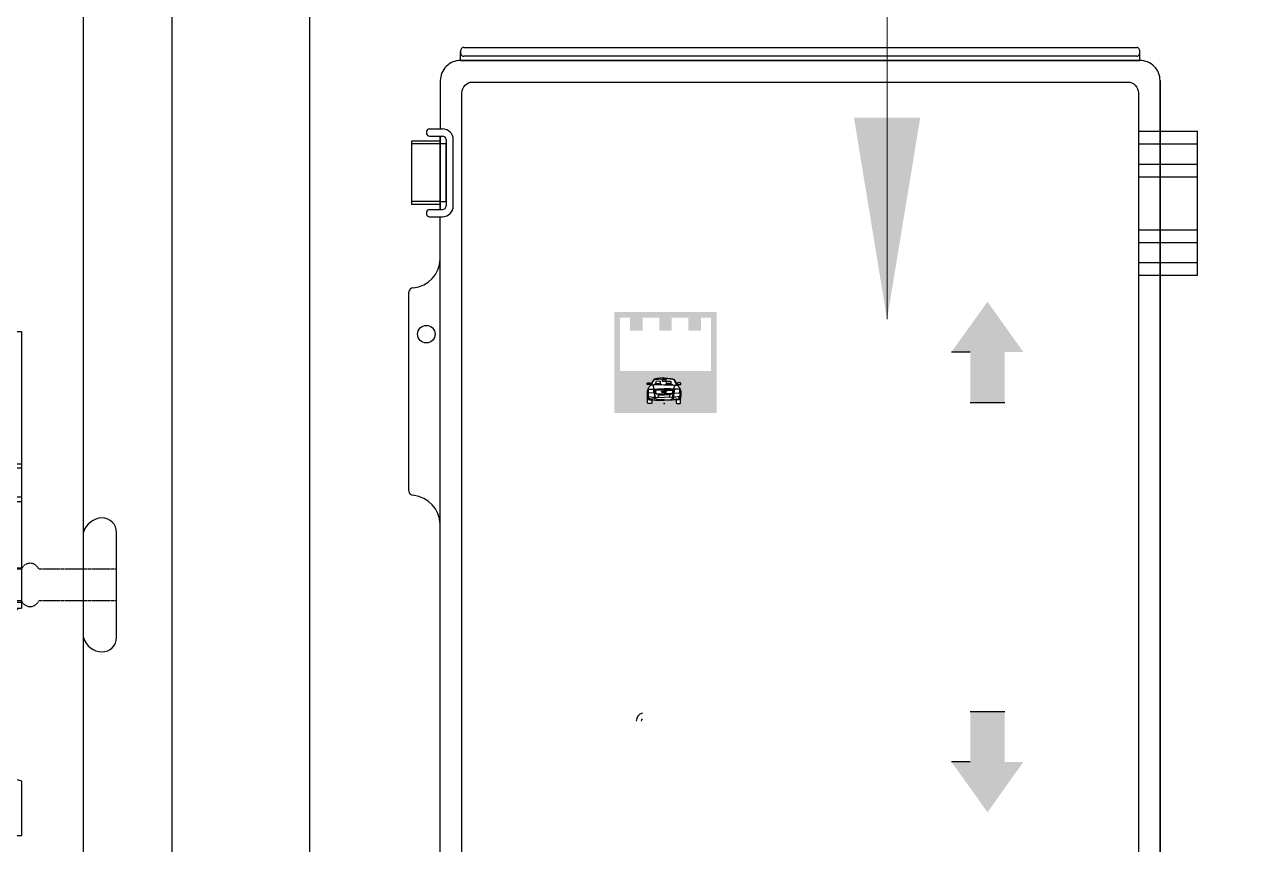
# Model space of a CAD drawing. Header units: millimetres. Extents: x 204328 to 274136, y -196910 to -178068.
# Drawn here: x 259761.4 to 260186.5, y -188129.7 to -187844.9 of the extents above; entities that cross this region are included whole.
import ezdxf

# ---------------------------------------------------------------- set-up
doc = ezdxf.new("R2010")
doc.units = ezdxf.units.MM
doc.linetypes.add('HIDDEN', pattern=[0.375, 0.25, -0.125])
for name, color, linetype in [('000_FREI-LASSEN', 7, 'Continuous'), ('001_HILFSLINIEN', 7, 'Continuous'), ('FIN', 8, 'Continuous'), ('OHD Frame', 2, 'Continuous')]:
    doc.layers.add(name, color=color, linetype=linetype)
doc.dimstyles.new('ISO-25', dxfattribs={"dimtxt": 2.5, "dimasz": 2.5, "dimexe": 1.25, "dimexo": 0.625, "dimtad": 1, "dimdsep": 46, "dimtxsty": 'Standard', "dimcen": 2.5, "dimadec": 0, "dimazin": 0, "dimtfac": 1, "dimtmove": 0, "dimatfit": 3, "dimfxl": 1, "dimarcsym": 0})

# ---------------------------------------------------------------- blocks, each defined once
blk = doc.blocks.new('사이드힌지 입면')
at = {"color": 8}
for p, q in [((0, 175), (70, 175)), ((0, 175), (0, 78.98)), ((70, 175), (70, 78.98)), ((0, 129), (18, 129)), ((18, 129), (18, 116)), ((18.75, 129), (51.25, 129)), ((18.75, 116), (18.75, 129)), ((51.25, 116), (51.25, 129)), ((52, 129), (70, 129)), ((52, 129), (52, 116)), ((0, 116), (18, 116)), ((18.75, 116), (51.25, 116)), ((52, 116), (70, 116)), ((91.5, 68.71), (91.5, 105.27)), ((103, 68.74), (103, 105.24)), ((0, 92.98), (70, 92.98)), ((28, 82.1), (28, 76.18)), ((34.14, 79.21), (28.91, 80.82)), ((30.13, 83.67), (30.83, 83.67)), ((30.53, 84.27), (30.64, 84.39)), ((30.85, 83.82), (30.53, 84.14)), ((30.53, 83.36), (30.85, 83.69)), ((30.85, 82.91), (30.53, 83.23)), ((30.53, 82.46), (30.85, 82.78)), ((30.85, 82), (30.53, 82.33)), ((30.53, 81.55), (30.85, 81.87)), ((30.85, 81.09), (30.53, 81.42)), ((30.66, 80.77), (30.85, 80.97)), ((35.86, 79.21), (41.09, 80.82)), ((39.12, 80.62), (39.47, 80.97)), ((39.47, 83.82), (39.15, 84.14)), ((39.15, 83.36), (39.47, 83.69)), ((39.47, 82.91), (39.15, 83.23)), ((39.15, 82.46), (39.47, 82.78)), ((39.47, 82), (39.15, 82.33)), ((39.15, 81.55), (39.47, 81.87)), ((39.47, 81.09), (39.15, 81.42)), ((39.45, 83.67), (39.87, 83.67)), ((42, 82.1), (42, 76.18)), ((0, 78.98), (28, 78.98)), ((5.65, 75.28), (1, 78.98)), ((7.03, 76.57), (4, 78.98)), ((35, 78.12), (35, 73.2)), ((42, 78.98), (70, 78.98)), ((62.97, 76.57), (66, 78.98)), ((64.35, 75.28), (69, 78.98)), ((15.25, 69.16), (15.25, 74.73)), ((15.5, 68.5), (15.5, 74.63)), ((20.5, 68.5), (20.5, 74.63)), ((20.75, 69.16), (20.75, 74.73)), ((26, 74.9), (26, 73.72)), ((28, 76.18), (35, 73.2)), ((35, 73.2), (42, 76.18)), ((44, 74.9), (44, 73.72)), ((49.25, 69.16), (49.25, 74.73)), ((49.5, 68.5), (49.5, 74.63)), ((54.5, 68.5), (54.5, 74.63)), ((54.75, 69.16), (54.75, 74.73)), ((3, 58.55), (3, 71.8)), ((7, 69.16), (15.25, 69.16)), ((20.75, 69.16), (25.55, 69.16)), ((21, 69.16), (25.55, 69.16)), ((26.26, 70.93), (25.55, 69.16)), ((28.12, 72.18), (29.26, 72.18)), ((29.72, 71.49), (28.34, 68.04)), ((30, 60.05), (30, 71.24)), ((30.25, 67.26), (30.25, 70.71)), ((30.25, 70.71), (39.75, 70.71)), ((39.75, 67.26), (39.75, 70.71)), ((40, 60.05), (40, 71.24)), ((40, 69.16), (49.25, 69.16)), ((54.75, 69.16), (63, 69.16)), ((67, 58.55), (67, 71.8)), ((6, 22), (6, 64.16)), ((8, 66.16), (15, 66.16)), ((15, 61.54), (15, 66.16)), ((15.25, 61.63), (15.25, 65.5)), ((15.75, 65), (20.25, 65)), ((16, 68), (20, 68)), ((20.75, 61.63), (20.75, 65.5)), ((21, 66.16), (25.55, 66.16)), ((21, 66.16), (25.55, 66.16)), ((21, 61.54), (21, 66.16)), ((21, 65.61), (21, 65.66)), ((30.25, 67.26), (39.75, 67.26)), ((40, 66.16), (49, 66.16)), ((49, 61.54), (49, 66.16)), ((49, 65.61), (49, 65.66)), ((49.25, 61.63), (49.25, 65.5)), ((54.25, 65), (49.75, 65)), ((54, 68), (50, 68)), ((54.75, 61.63), (54.75, 65.5)), ((55, 66.16), (62, 66.16)), ((55, 61.54), (55, 66.16)), ((64, 22), (64, 64.16)), ((30, 60.05), (40, 60.05)), ((3, 58.55), (6, 58.55)), ((6, 59.5), (64, 59.5)), ((64, 58.55), (67, 58.55)), ((6, 42.5), (64, 42.5)), ((7, 21), (0, 19)), ((0, 19), (0, 0)), ((7, 21), (63, 21)), ((63, 21), (70, 19)), ((70, 19), (70, 0)), ((0, 0), (70, 0))]:
    blk.add_line(p, q, dxfattribs=at)
at = {"color": 8, "linetype": 'HIDDEN'}
for p, q in [((70, 127.5), (0, 127.5)), ((70, 117.5), (0, 117.5)), ((70, 92.49), (-25, 92.49)), ((-25, 81.49), (-25, 92.49)), ((103, 92.49), (76, 92.49)), ((70, 81.49), (-25, 81.49)), ((0, 81), (70, 81)), ((103, 81.49), (76, 81.49))]:
    blk.add_line(p, q, dxfattribs=at)
at = {"color": 8}
for points in [[(15.25, 168.12), (18.5, 162.5), (15.25, 156.88), (8.75, 156.88), (5.5, 162.5), (8.75, 168.12)], [(61.25, 168.12), (64.5, 162.5), (61.25, 156.88), (54.75, 156.88), (51.5, 162.5), (54.75, 168.12)], [(16.25, 15.62), (19.5, 10), (16.25, 4.38), (9.75, 4.38), (6.5, 10), (9.75, 15.62)], [(60.25, 15.62), (63.5, 10), (60.25, 4.38), (53.75, 4.38), (50.5, 10), (53.75, 15.62)]]:
    blk.add_lwpolyline(points, close=True, dxfattribs=at)
for points in [[(3.65, 92.98), (5.75, 96.62), (12.25, 96.62), (14.35, 92.98)], [(55.65, 92.98), (57.75, 96.62), (64.25, 96.62), (66.35, 92.98)]]:
    blk.add_lwpolyline(points, dxfattribs=at)
at = {"color": 8, "linetype": 'HIDDEN'}
for points in [[(14.35, 92.98), (15.5, 91), (12.25, 85.38), (5.75, 85.38), (2.5, 91), (3.65, 92.98)], [(66.35, 92.98), (67.5, 91), (64.25, 85.38), (57.75, 85.38), (54.5, 91), (55.65, 92.98)]]:
    blk.add_lwpolyline(points, dxfattribs=at)
at = {"color": 8}
for centre, radius in [((12, 162.5), 3.53), ((58, 162.5), 3.53), ((12, 162.5), 2.7), ((58, 162.5), 2.7), ((13, 10), 3.53), ((57, 10), 3.53), ((13, 10), 2.7), ((57, 10), 2.7)]:
    blk.add_circle(centre, radius, dxfattribs=at)
for centre, radius, start, end in [((98.25, 103.18), 7.07, 92.0158, 162.759), ((98, 105.24), 5, 0, 90), ((9, 91), 3.53, 33.9806, 146.0194), ((9, 91), 2.7, 47.0512, 132.9488), ((61, 91), 3.53, 33.9806, 146.0194), ((61, 91), 2.7, 47.0512, 132.9488), ((28.81, 80.02), 0.811, 82.9492, 174.5861), ((30.59, 84.21), 0.0908, 135, 225), ((36.08, 105.66), 22.18, 255.4144, 258.0189), ((30.59, 83.3), 0.0908, 135, 225), ((36.08, 104.76), 22.18, 255.4144, 278.8608), ((30.59, 82.39), 0.0908, 135, 225), ((36.08, 103.85), 22.18, 255.4144, 278.8608), ((30.59, 81.48), 0.0908, 135, 225), ((36.08, 102.94), 22.18, 255.4144, 278.8608), ((30.79, 83.75), 0.0908, 315, 45), ((30.79, 82.84), 0.0908, 315, 45), ((30.79, 81.94), 0.0908, 315, 45), ((30.79, 81.03), 0.0908, 315, 45), ((36.08, 105.66), 22.18, 265.0057, 278.8608), ((39.21, 84.21), 0.0908, 171.3665, 225), ((39.21, 83.3), 0.0908, 135, 225), ((39.21, 82.39), 0.0908, 135, 225), ((39.21, 81.48), 0.0908, 135, 225), ((39.41, 83.75), 0.0908, 315, 45), ((39.41, 82.84), 0.0908, 315, 45), ((39.41, 81.94), 0.0908, 315, 45), ((39.41, 81.03), 0.0908, 315, 45), ((41.19, 80.02), 0.811, 5.4139, 97.0508), ((6.72, 76.18), 0.5, 282.1217, 51.4669), ((33.67, 77.96), 1.34, 7.0056, 69.4682), ((36.33, 77.96), 1.34, 110.5318, 172.9944), ((63.28, 76.18), 0.5, 128.5331, 257.8783), ((7.87, 70.84), 4.96, 102.1217, 168.8588), ((18, 72.17), 3.76, 42.9905, 137.0095), ((18, 72.17), 3.51, 44.5745, 135.4255), ((52, 72.17), 3.76, 42.9905, 137.0095), ((52, 72.17), 3.51, 44.5745, 135.4255), ((62.13, 70.84), 4.96, 11.1412, 77.8783), ((7, 65.16), 4, 90, 180), ((14.41, 68.46), 1.09, 2.0148, 39.6589), ((16, 68.5), 0.5, 180, 270), ((20, 68.5), 0.5, 270, 0), ((21.59, 68.46), 1.09, 140.3411, 177.9852), ((25.55, 69.16), 3, 270, 338.125), ((28.12, 70.18), 2, 90, 158.125), ((29.26, 71.68), 0.5, 338.125, 90), ((48.41, 68.46), 1.09, 2.0148, 39.6589), ((50, 68.5), 0.5, 180, 270), ((54, 68.5), 0.5, 270, 360), ((55.59, 68.46), 1.09, 140.3411, 177.9852), ((63, 65.16), 4, 0, 90), ((98.25, 70.8), 7.07, 197.241, 267.9842), ((98, 68.74), 5, 270, 0), ((8, 64.16), 2, 90, 180), ((14.16, 65.46), 1.09, 2.0148, 39.6589), ((15.75, 65.5), 0.5, 180, 270), ((20.25, 65.5), 0.5, 270, 0), ((21.84, 65.46), 1.09, 140.3411, 177.9852), ((35, 80.29), 14.09, 249.2199, 290.7801), ((35, 78.01), 14.09, 249.2199, 290.7801), ((48.16, 65.46), 1.09, 2.0148, 39.6589), ((49.75, 65.5), 0.5, 180, 270), ((54.25, 65.5), 0.5, 270, 0), ((55.84, 65.46), 1.09, 140.3411, 177.9852), ((62, 64.16), 2, 0, 90), ((18, 63.81), 3.76, 217.0639, 322.9361), ((18, 63.81), 3.51, 218.4112, 321.5888), ((52, 63.81), 3.76, 217.0639, 322.9361), ((52, 63.81), 3.51, 218.4112, 321.5888), ((7, 22), 1, 180, 270), ((63, 22), 1, 270, 0)]:
    blk.add_arc(centre, radius, start, end, dxfattribs=at)
at = {"color": 8, "linetype": 'HIDDEN'}
for centre, radius, start, end in [((73, 91.25), 3.25, 22.4962, 157.5038), ((9, 91), 3.53, 146.0194, 33.9806), ((9, 91), 2.7, 132.9488, 47.0512), ((61, 91), 3.53, 146.0194, 33.9806), ((61, 91), 2.7, 132.9488, 47.0512), ((73, 82.73), 3.25, 202.4962, 337.5038)]:
    blk.add_arc(centre, radius, start, end, dxfattribs=at)
at = {"color": 8}
blk.add_ellipse((35, 84.67), major_axis=(-4.5, 0), ratio=0.246975, dxfattribs=at)
for centre, major_axis, ratio, start_param, end_param in [((35, 82.1), (-7, 0), 0.311178, 5.481577, 10.226387), ((35, 81.06), (-4.5, 0), 0.246975, 0.264484, 3.078253), ((35, 74.9), (-9, 0), 0.331338, 5.603511, 10.104452), ((35, 73.72), (-9, 0), 0.331338, 0, 0.583751), ((35, 73.72), (-9, 0), 0.331338, 0.935022, 3.141593)]:
    blk.add_ellipse(centre, major_axis=major_axis, ratio=ratio, start_param=start_param, end_param=end_param, dxfattribs=at)
at = {"color": 8, "extrusion": (0, 0, -1)}
blk.add_ellipse((35, 76.18), major_axis=(7, 0), ratio=0.426006, start_param=6.283185, end_param=9.424778, dxfattribs=at)
blk = doc.blocks.new('더블힌지입면')
at = {"color": 8}
for p, q in [((0, 175), (-70, 175)), ((-70, 175), (-70, 78.98)), ((0, 175), (0, 78.98)), ((-52, 129), (-70, 129)), ((-52, 129), (-52, 116)), ((-18.75, 129), (-51.25, 129)), ((-51.25, 116), (-51.25, 129)), ((-18.75, 116), (-18.75, 129)), ((0, 129), (-18, 129)), ((-18, 129), (-18, 116)), ((-52, 116), (-70, 116)), ((-18.75, 116), (-51.25, 116)), ((0, 116), (-18, 116)), ((0, 92.98), (-70, 92.98)), ((-42, 82.1), (-42, 76.18)), ((-35.86, 79.21), (-41.09, 80.82)), ((-39.45, 83.67), (-39.87, 83.67)), ((-39.47, 83.82), (-39.15, 84.14)), ((-39.15, 83.36), (-39.47, 83.69)), ((-39.47, 82.91), (-39.15, 83.23)), ((-39.15, 82.46), (-39.47, 82.78)), ((-39.47, 82), (-39.15, 82.33)), ((-39.15, 81.55), (-39.47, 81.87)), ((-39.47, 81.09), (-39.15, 81.42)), ((-39.12, 80.62), (-39.47, 80.97)), ((-34.14, 79.21), (-28.91, 80.82)), ((-30.85, 83.82), (-30.53, 84.14)), ((-30.53, 83.36), (-30.85, 83.69)), ((-30.85, 82.91), (-30.53, 83.23)), ((-30.53, 82.46), (-30.85, 82.78)), ((-30.85, 82), (-30.53, 82.33)), ((-30.53, 81.55), (-30.85, 81.87)), ((-30.85, 81.09), (-30.53, 81.42)), ((-30.66, 80.77), (-30.85, 80.97)), ((-30.13, 83.67), (-30.83, 83.67)), ((-30.53, 84.27), (-30.64, 84.39)), ((-28, 82.1), (-28, 76.18)), ((-42, 78.98), (-70, 78.98)), ((-64.35, 75.28), (-69, 78.98)), ((-62.97, 76.57), (-66, 78.98)), ((-35, 78.12), (-35, 73.2)), ((0, 78.98), (-28, 78.98)), ((-7.03, 76.57), (-4, 78.98)), ((-5.65, 75.28), (-1, 78.98)), ((-54.75, 69.16), (-54.75, 74.73)), ((-54.5, 68.5), (-54.5, 74.63)), ((-49.5, 68.5), (-49.5, 74.63)), ((-49.25, 69.16), (-49.25, 74.73)), ((-44, 74.9), (-44, 73.72)), ((-35, 73.2), (-42, 76.18)), ((-28, 76.18), (-35, 73.2)), ((-26, 74.9), (-26, 73.72)), ((-20.75, 69.16), (-20.75, 74.73)), ((-20.5, 68.5), (-20.5, 74.63)), ((-15.5, 68.5), (-15.5, 74.63)), ((-15.25, 69.16), (-15.25, 74.73)), ((-67, 58.55), (-67, 71.8)), ((-54.75, 69.16), (-63, 69.16)), ((-40, 69.16), (-49.25, 69.16)), ((-40, 60.05), (-40, 71.24)), ((-39.75, 67.26), (-39.75, 70.71)), ((-30.25, 70.71), (-39.75, 70.71)), ((-30.25, 67.26), (-30.25, 70.71)), ((-30, 60.05), (-30, 71.24)), ((-29.72, 71.49), (-28.34, 68.04)), ((-28.12, 72.18), (-29.26, 72.18)), ((-26.26, 70.93), (-25.55, 69.16)), ((-21, 69.16), (-25.55, 69.16)), ((-20.75, 69.16), (-25.55, 69.16)), ((-7, 69.16), (-15.25, 69.16)), ((-3, 58.55), (-3, 71.8)), ((-64, 22), (-64, 64.16)), ((-55, 66.16), (-62, 66.16)), ((-55, 61.54), (-55, 66.16)), ((-54.75, 61.63), (-54.75, 65.5)), ((-54.25, 65), (-49.75, 65)), ((-54, 68), (-50, 68)), ((-49.25, 61.63), (-49.25, 65.5)), ((-40, 66.16), (-49, 66.16)), ((-49, 61.54), (-49, 66.16)), ((-49, 65.61), (-49, 65.66)), ((-30.25, 67.26), (-39.75, 67.26)), ((-21, 66.16), (-25.55, 66.16)), ((-21, 66.16), (-25.55, 66.16)), ((-21, 61.54), (-21, 66.16)), ((-21, 65.61), (-21, 65.66)), ((-20.75, 61.63), (-20.75, 65.5)), ((-15.75, 65), (-20.25, 65)), ((-16, 68), (-20, 68)), ((-15.25, 61.63), (-15.25, 65.5)), ((-8, 66.16), (-15, 66.16)), ((-15, 61.54), (-15, 66.16)), ((-6, 22), (-6, 64.16)), ((-30, 60.05), (-40, 60.05)), ((-64, 58.55), (-67, 58.55)), ((-6, 59.5), (-64, 59.5)), ((-3, 58.55), (-6, 58.55)), ((-6, 42.5), (-64, 42.5)), ((-63, 21), (-70, 19)), ((-70, 19), (-70, 0)), ((-7, 21), (-63, 21)), ((-7, 21), (0, 19)), ((0, 19), (0, 0)), ((0, 0), (-70, 0))]:
    blk.add_line(p, q, dxfattribs=at)
at = {"color": 8, "linetype": 'HIDDEN'}
for p, q in [((-70, 127.5), (0, 127.5)), ((-70, 117.5), (0, 117.5)), ((-70, 92.49), (25, 92.49)), ((25, 81.49), (25, 92.49)), ((-70, 81.49), (25, 81.49)), ((0, 81), (-70, 81))]:
    blk.add_line(p, q, dxfattribs=at)
at = {"color": 8}
for points in [[(-61.25, 168.12), (-64.5, 162.5), (-61.25, 156.88), (-54.75, 156.88), (-51.5, 162.5), (-54.75, 168.12)], [(-15.25, 168.12), (-18.5, 162.5), (-15.25, 156.88), (-8.75, 156.88), (-5.5, 162.5), (-8.75, 168.12)], [(-60.25, 15.62), (-63.5, 10), (-60.25, 4.38), (-53.75, 4.38), (-50.5, 10), (-53.75, 15.62)], [(-16.25, 15.62), (-19.5, 10), (-16.25, 4.38), (-9.75, 4.38), (-6.5, 10), (-9.75, 15.62)]]:
    blk.add_lwpolyline(points, close=True, dxfattribs=at)
for points in [[(-55.65, 92.98), (-57.75, 96.62), (-64.25, 96.62), (-66.35, 92.98)], [(-3.65, 92.98), (-5.75, 96.62), (-12.25, 96.62), (-14.35, 92.98)]]:
    blk.add_lwpolyline(points, dxfattribs=at)
at = {"color": 8, "linetype": 'HIDDEN'}
for points in [[(-66.35, 92.98), (-67.5, 91), (-64.25, 85.38), (-57.75, 85.38), (-54.5, 91), (-55.65, 92.98)], [(-14.35, 92.98), (-15.5, 91), (-12.25, 85.38), (-5.75, 85.38), (-2.5, 91), (-3.65, 92.98)]]:
    blk.add_lwpolyline(points, dxfattribs=at)
at = {"color": 8}
for centre, radius in [((-58, 162.5), 3.53), ((-12, 162.5), 3.53), ((-58, 162.5), 2.7), ((-12, 162.5), 2.7), ((-57, 10), 3.53), ((-13, 10), 3.53), ((-57, 10), 2.7), ((-13, 10), 2.7)]:
    blk.add_circle(centre, radius, dxfattribs=at)
for centre, radius, start, end in [((-61, 91), 3.53, 33.9806, 146.0194), ((-61, 91), 2.7, 47.0512, 132.9488), ((-9, 91), 3.53, 33.9806, 146.0194), ((-9, 91), 2.7, 47.0512, 132.9488), ((-41.19, 80.02), 0.811, 82.9492, 174.5861), ((-39.41, 83.75), 0.0908, 135, 225), ((-36.08, 105.66), 22.18, 261.1392, 274.9943), ((-36.08, 104.76), 22.18, 261.1392, 284.5856), ((-39.41, 82.84), 0.0908, 135, 225), ((-36.08, 103.85), 22.18, 261.1392, 284.5856), ((-39.41, 81.94), 0.0908, 135, 225), ((-36.08, 102.94), 22.18, 261.1392, 284.5856), ((-39.41, 81.03), 0.0908, 135, 225), ((-39.21, 84.21), 0.0908, 315, 8.6335), ((-39.21, 83.3), 0.0908, 315, 45), ((-39.21, 82.39), 0.0908, 315, 45), ((-39.21, 81.48), 0.0908, 315, 45), ((-36.08, 105.66), 22.18, 281.9811, 284.5856), ((-30.79, 83.75), 0.0908, 135, 225), ((-30.79, 82.84), 0.0908, 135, 225), ((-30.79, 81.94), 0.0908, 135, 225), ((-30.79, 81.03), 0.0908, 135, 225), ((-30.59, 84.21), 0.0908, 315, 45), ((-30.59, 83.3), 0.0908, 315, 45), ((-30.59, 82.39), 0.0908, 315, 45), ((-30.59, 81.48), 0.0908, 315, 45), ((-28.81, 80.02), 0.811, 5.4139, 97.0508), ((-63.28, 76.18), 0.5, 282.1217, 51.4669), ((-36.33, 77.96), 1.34, 7.0056, 69.4682), ((-33.67, 77.96), 1.34, 110.5318, 172.9944), ((-6.72, 76.18), 0.5, 128.5331, 257.8783), ((-62.13, 70.84), 4.96, 102.1217, 168.8588), ((-52, 72.17), 3.76, 42.9905, 137.0095), ((-52, 72.17), 3.51, 44.5745, 135.4255), ((-18, 72.17), 3.76, 42.9905, 137.0095), ((-18, 72.17), 3.51, 44.5745, 135.4255), ((-7.87, 70.84), 4.96, 11.1412, 77.8783), ((-63, 65.16), 4, 90, 180), ((-55.59, 68.46), 1.09, 2.0148, 39.6589), ((-54, 68.5), 0.5, 180, 270), ((-50, 68.5), 0.5, 270, 0), ((-48.41, 68.46), 1.09, 140.3411, 177.9852), ((-29.26, 71.68), 0.5, 90, 201.875), ((-25.55, 69.16), 3, 201.875, 270), ((-28.12, 70.18), 2, 21.875, 90), ((-21.59, 68.46), 1.09, 2.0148, 39.6589), ((-20, 68.5), 0.5, 180, 270), ((-16, 68.5), 0.5, 270, 0), ((-14.41, 68.46), 1.09, 140.3411, 177.9852), ((-7, 65.16), 4, 0, 90), ((-62, 64.16), 2, 90, 180), ((-55.84, 65.46), 1.09, 2.0148, 39.6589), ((-54.25, 65.5), 0.5, 180, 270), ((-49.75, 65.5), 0.5, 270, 0), ((-48.16, 65.46), 1.09, 140.3411, 177.9852), ((-35, 80.29), 14.09, 249.2199, 290.7801), ((-35, 78.01), 14.09, 249.2199, 290.7801), ((-21.84, 65.46), 1.09, 2.0148, 39.6589), ((-20.25, 65.5), 0.5, 180, 270), ((-15.75, 65.5), 0.5, 270, 0), ((-14.16, 65.46), 1.09, 140.3411, 177.9852), ((-8, 64.16), 2, 0, 90), ((-52, 63.81), 3.76, 217.0639, 322.9361), ((-52, 63.81), 3.51, 218.4112, 321.5888), ((-18, 63.81), 3.76, 217.0639, 322.9361), ((-18, 63.81), 3.51, 218.4112, 321.5888), ((-63, 22), 1, 180, 270), ((-7, 22), 1, 270, 0)]:
    blk.add_arc(centre, radius, start, end, dxfattribs=at)
at = {"color": 8, "linetype": 'HIDDEN'}
for centre, radius, start, end in [((-61, 91), 3.53, 146.0194, 33.9806), ((-61, 91), 2.7, 132.9488, 47.0512), ((-9, 91), 3.53, 146.0194, 33.9806), ((-9, 91), 2.7, 132.9488, 47.0512)]:
    blk.add_arc(centre, radius, start, end, dxfattribs=at)
at = {"color": 8, "extrusion": (0, 0, -1)}
for centre, major_axis, ratio, start_param, end_param in [((-35, 84.67), (-4.5, 0), 0.246975, 3.141593, 9.424778), ((-35, 82.1), (7, 0), 0.311178, -0.801609, 3.943201), ((-35, 81.06), (-4.5, 0), 0.246975, 3.406077, 6.219845), ((-35, 74.9), (9, 0), 0.331338, -0.679674, 3.821266), ((-35, 73.72), (-9, 0), 0.331338, 4.076615, 6.283185), ((-35, 73.72), (9, 0), 0.331338, 0, 0.583751)]:
    blk.add_ellipse(centre, major_axis=major_axis, ratio=ratio, start_param=start_param, end_param=end_param, dxfattribs=at)
at = {"color": 8}
blk.add_ellipse((-35, 76.18), major_axis=(-7, 0), ratio=0.426006, start_param=0, end_param=3.141593, dxfattribs=at)
at = {"xscale": -1}
blk.add_blockref('사이드힌지 입면', (-76.02, 0), dxfattribs=at)
blk = doc.blocks.new('AUDI_TT_V_4')
at = {"layer": '001_HILFSLINIEN', "color": 7, "linetype": 'Continuous'}
for p, q in [((161, 1110), (403, 1110)), ((370, 1132), (207, 1132))]:
    blk.add_line(p, q, dxfattribs=at)
for points in [[(-1, 1474), (-207, 1465), (-396, 1450), (-490, 1433), (-547, 1413), (-569, 1400), (-589, 1380), (-618, 1347), (-681, 1235), (-716, 1147), (-740, 1092), (-758, 1057), (-784, 1031), (-835, 983), (-865, 956), (-885, 921), (-909, 875), (-918, 831), (-933, 799), (-955, 768), (-966, 726), (-973, 682), (-966, 507), (-953, 296), (-947, 270), (-929, 239), (-901, 222), (-833, 213), (-688, 200), (-484, 189), (0, 186)], [(3, 1071), (-615, 1057), (-721, 1057), (-721, 1086), (-707, 1121), (-633, 1279), (-585, 1347), (-536, 1378), (-464, 1400), (-328, 1415), (-82, 1426), (1, 1426)], [(-3, 1071), (615, 1057), (721, 1057), (721, 1086), (707, 1121), (633, 1279), (585, 1347), (536, 1378), (464, 1400), (328, 1415), (82, 1426), (-1, 1426)], [(1, 1474), (207, 1465), (396, 1450), (490, 1433), (547, 1413), (569, 1400), (589, 1380), (618, 1347), (681, 1235), (716, 1147), (740, 1092), (758, 1057), (784, 1031), (835, 983), (865, 956), (885, 921), (909, 875), (918, 831), (933, 799), (955, 768), (966, 726), (973, 682), (966, 507), (953, 296), (947, 270), (929, 239), (901, 222), (833, 213), (688, 200), (484, 189), (0, 186)], [(-926, 815), (-920, 548), (-914, 443), (-903, 417), (-903, 347), (-892, 270), (-885, 237), (-867, 217)], [(-808, 1090), (-805, 1011), (-758, 1057), (-780, 1090), (-780, 1108)], [(0, 219), (-376, 222), (-420, 226), (-453, 244), (-471, 268), (-488, 322), (-501, 388), (-525, 529), (-552, 709), (-574, 838), (-620, 1055)], [(-569, 595), (-604, 831), (-350, 840), (0, 840)], [(-574, 1058), (-563, 1090), (-541, 1112), (-179, 1114), (-150, 1097), (-141, 1067)], [(0, 535), (-363, 537), (-414, 540), (-449, 553), (-482, 570), (-503, 614), (-523, 680), (-532, 728), (-532, 759), (-519, 781), (-488, 788), (-1, 796)], [(0, 772), (-420, 766), (-473, 761), (-497, 748), (-501, 722), (-490, 649), (-473, 603), (-433, 577), (-352, 564), (-291, 564), (0, 566)], [(0, 219), (376, 222), (420, 226), (453, 244), (471, 268), (488, 322), (501, 388), (525, 529), (552, 709), (574, 838), (620, 1055)], [(569, 595), (604, 831), (350, 840), (0, 840)], [(0, 535), (363, 537), (414, 540), (449, 553), (482, 570), (503, 614), (523, 680), (532, 728), (532, 759), (519, 781), (488, 788), (1, 796)], [(0, 772), (420, 766), (473, 761), (497, 748), (501, 722), (490, 649), (473, 603), (433, 577), (352, 564), (291, 564), (0, 566)], [(65, 1071), (87, 1101), (111, 1114), (126, 1114)], [(98, 1068), (137, 1121), (190, 1163), (247, 1182), (291, 1182), (346, 1174), (387, 1154), (424, 1121), (457, 1082), (466, 1062)], [(433, 1062), (409, 1106), (372, 1139), (319, 1154), (271, 1156), (220, 1145), (181, 1128), (150, 1103), (131, 1073)], [(150, 1147), (168, 1275), (185, 1297), (363, 1297), (392, 1277), (403, 1152)], [(438, 1110), (460, 1110), (482, 1097), (495, 1077), (499, 1062)], [(808, 1090), (805, 1011), (758, 1057), (780, 1090), (780, 1108)], [(926, 815), (920, 548), (914, 443), (903, 417), (903, 347), (892, 270), (885, 237), (867, 217)], [(-961, 415), (-903, 410), (-865, 399), (-675, 371), (-541, 360), (0, 353)], [(-710, 285), (-710, 26), (-736, 0), (-940, 0), (-960, 34), (-960, 535)], [(-569, 595), (-536, 336), (-536, 281), (-543, 263), (-561, 254), (-826, 270), (-854, 283), (-875, 303), (-865, 399)], [(-304, 357), (-328, 374), (-330, 467), (-321, 487), (-304, 496), (0, 491)], [(304, 357), (328, 374), (330, 467), (321, 487), (304, 496), (0, 491)], [(961, 415), (903, 410), (865, 399), (675, 371), (541, 360), (0, 353)], [(569, 595), (536, 336), (536, 281), (543, 263), (561, 254), (826, 270), (854, 283), (875, 303), (865, 399)], [(710, 285), (710, 26), (736, 0), (940, 0), (960, 34), (960, 535)]]:
    blk.add_lwpolyline(points, dxfattribs=at)
for points in [[(-815, 1189), (-813, 1189), (-812, 1189), (-810, 1189), (-809, 1189), (-807, 1188), (-806, 1188), (-804, 1188), (-803, 1188), (-801, 1187), (-800, 1187), (-799, 1186), (-797, 1186), (-796, 1185), (-794, 1185), (-793, 1184), (-792, 1183), (-790, 1182), (-789, 1182), (-788, 1181), (-787, 1180), (-786, 1179), (-784, 1178), (-783, 1177), (-782, 1176), (-781, 1175), (-780, 1174), (-779, 1173), (-778, 1172), (-777, 1171), (-777, 1170), (-776, 1168), (-775, 1167), (-774, 1166), (-774, 1165), (-773, 1163), (-772, 1162), (-772, 1161), (-771, 1159), (-771, 1158), (-770, 1157), (-770, 1155), (-770, 1154), (-770, 1152), (-769, 1151), (-769, 1150), (-769, 1148), (-769, 1147), (-769, 1145), (-769, 1134), (-769, 1133), (-769, 1131), (-769, 1130), (-769, 1128), (-770, 1127), (-770, 1125), (-770, 1124), (-770, 1123), (-771, 1121), (-771, 1120), (-772, 1119), (-772, 1117), (-773, 1116), (-774, 1115), (-774, 1113), (-775, 1112), (-776, 1111), (-777, 1110), (-777, 1109), (-778, 1107), (-779, 1106), (-780, 1105), (-781, 1104), (-782, 1103), (-783, 1102), (-784, 1101), (-786, 1100), (-787, 1099), (-788, 1099), (-789, 1098), (-790, 1097), (-792, 1096), (-793, 1095), (-794, 1095), (-796, 1094), (-797, 1094), (-799, 1093), (-800, 1093), (-801, 1092), (-803, 1092), (-804, 1091), (-806, 1091), (-807, 1091), (-809, 1091), (-810, 1090), (-812, 1090), (-813, 1090), (-815, 1090), (-932, 1090), (-933, 1090), (-935, 1090), (-936, 1090), (-938, 1091), (-939, 1091), (-941, 1091), (-942, 1091), (-943, 1092), (-945, 1092), (-946, 1093), (-948, 1093), (-949, 1094), (-950, 1094), (-952, 1095), (-953, 1095), (-954, 1096), (-956, 1097), (-957, 1098), (-958, 1099), (-959, 1099), (-961, 1100), (-962, 1101), (-963, 1102), (-964, 1103), (-965, 1104), (-966, 1105), (-967, 1106), (-968, 1107), (-969, 1109), (-970, 1110), (-970, 1111), (-971, 1112), (-972, 1113), (-973, 1115), (-973, 1116), (-974, 1117), (-974, 1119), (-975, 1120), (-975, 1121), (-976, 1123), (-976, 1124), (-976, 1125), (-977, 1127), (-977, 1128), (-977, 1130), (-977, 1131), (-977, 1133), (-977, 1134), (-977, 1145), (-977, 1147), (-977, 1148), (-977, 1150), (-977, 1151), (-977, 1152), (-976, 1154), (-976, 1155), (-976, 1157), (-975, 1158), (-975, 1159), (-974, 1161), (-974, 1162), (-973, 1163), (-973, 1165), (-972, 1166), (-971, 1167), (-970, 1168), (-970, 1170), (-969, 1171), (-968, 1172), (-967, 1173), (-966, 1174), (-965, 1175), (-964, 1176), (-963, 1177), (-962, 1178), (-961, 1179), (-959, 1180), (-958, 1181), (-957, 1182), (-956, 1182), (-954, 1183), (-953, 1184), (-952, 1185), (-950, 1185), (-949, 1186), (-948, 1186), (-946, 1187), (-945, 1187), (-943, 1188), (-942, 1188), (-941, 1188), (-939, 1188), (-938, 1189), (-936, 1189), (-935, 1189), (-933, 1189), (-932, 1189), (-815, 1189)], [(-569, 595), (-865, 616), (-892, 627), (-909, 649), (-907, 777), (-896, 803), (-870, 823), (-604, 831), (-569, 595)], [(-242, 1134), (-455, 1130), (-477, 1145), (-460, 1279), (-440, 1299), (-258, 1301), (-231, 1286), (-223, 1150), (-242, 1134)], [(102, 1365), (-84, 1365), (-104, 1356), (-111, 1329), (-111, 1310), (-91, 1299), (113, 1299), (131, 1312), (131, 1343), (102, 1365)], [(569, 595), (865, 616), (892, 627), (909, 649), (907, 777), (896, 803), (870, 823), (604, 831), (569, 595)], [(815, 1189), (813, 1189), (812, 1189), (810, 1189), (809, 1189), (807, 1188), (806, 1188), (804, 1188), (803, 1188), (801, 1187), (800, 1187), (799, 1186), (797, 1186), (796, 1185), (794, 1185), (793, 1184), (792, 1183), (790, 1182), (789, 1182), (788, 1181), (787, 1180), (786, 1179), (784, 1178), (783, 1177), (782, 1176), (781, 1175), (780, 1174), (779, 1173), (778, 1172), (777, 1171), (777, 1170), (776, 1168), (775, 1167), (774, 1166), (774, 1165), (773, 1163), (772, 1162), (772, 1161), (771, 1159), (771, 1158), (770, 1157), (770, 1155), (770, 1154), (770, 1152), (769, 1151), (769, 1150), (769, 1148), (769, 1147), (769, 1145), (769, 1134), (769, 1133), (769, 1131), (769, 1130), (769, 1128), (770, 1127), (770, 1125), (770, 1124), (770, 1123), (771, 1121), (771, 1120), (772, 1119), (772, 1117), (773, 1116), (774, 1115), (774, 1113), (775, 1112), (776, 1111), (777, 1110), (777, 1109), (778, 1107), (779, 1106), (780, 1105), (781, 1104), (782, 1103), (783, 1102), (784, 1101), (786, 1100), (787, 1099), (788, 1099), (789, 1098), (790, 1097), (792, 1096), (793, 1095), (794, 1095), (796, 1094), (797, 1094), (799, 1093), (800, 1093), (801, 1092), (803, 1092), (804, 1091), (806, 1091), (807, 1091), (809, 1091), (810, 1090), (812, 1090), (813, 1090), (815, 1090), (932, 1090), (933, 1090), (935, 1090), (936, 1090), (938, 1091), (939, 1091), (941, 1091), (942, 1091), (943, 1092), (945, 1092), (946, 1093), (948, 1093), (949, 1094), (950, 1094), (952, 1095), (953, 1095), (954, 1096), (956, 1097), (957, 1098), (958, 1099), (959, 1099), (961, 1100), (962, 1101), (963, 1102), (964, 1103), (965, 1104), (966, 1105), (967, 1106), (968, 1107), (969, 1109), (970, 1110), (970, 1111), (971, 1112), (972, 1113), (973, 1115), (973, 1116), (974, 1117), (974, 1119), (975, 1120), (975, 1121), (976, 1123), (976, 1124), (976, 1125), (977, 1127), (977, 1128), (977, 1130), (977, 1131), (977, 1133), (977, 1134), (977, 1145), (977, 1147), (977, 1148), (977, 1150), (977, 1151), (977, 1152), (976, 1154), (976, 1155), (976, 1157), (975, 1158), (975, 1159), (974, 1161), (974, 1162), (973, 1163), (973, 1165), (972, 1166), (971, 1167), (970, 1168), (970, 1170), (969, 1171), (968, 1172), (967, 1173), (966, 1174), (965, 1175), (964, 1176), (963, 1177), (962, 1178), (961, 1179), (959, 1180), (958, 1181), (957, 1182), (956, 1182), (954, 1183), (953, 1184), (952, 1185), (950, 1185), (949, 1186), (948, 1186), (946, 1187), (945, 1187), (943, 1188), (942, 1188), (941, 1188), (939, 1188), (938, 1189), (936, 1189), (935, 1189), (933, 1189), (932, 1189), (815, 1189)]]:
    blk.add_lwpolyline(points, close=True, dxfattribs=at)
for centre in [(-99, 669), (-33, 669), (33, 669), (99, 669)]:
    blk.add_circle(centre, 43.9, dxfattribs=at)
blk.add_point((0, 0), dxfattribs=at)
blk = doc.blocks.new('SPC-CONTROL')
h = blk.add_hatch(color=256)
h.dxf.hatch_style = 1
h.paths.add_polyline_path([(52476.81, 56209.92), (52441.31, 56209.92), (52441.31, 56174.84), (52476.81, 56174.84)])
h.paths.add_polyline_path([(52453.87, 56184.79), (52453.87, 56184.79), (52453.87, 56184.79)], flags=0)
h.paths.add_polyline_path([(52464.38, 56182.25), (52464.34, 56181.2), (52464.3, 56180.57), (52464.3, 56178.36), (52464.19, 56178.16), (52462.96, 56178.16), (52462.8, 56178.32), (52462.8, 56179.37), (52462.67, 56179.36), (52461.45, 56179.29), (52458.55, 56179.28), (52455.64, 56179.29), (52454.42, 56179.36), (52454.29, 56179.37), (52454.29, 56178.32), (52454.13, 56178.16), (52452.91, 56178.16), (52452.79, 56178.36), (52452.79, 56180.57), (52452.75, 56181.2), (52452.71, 56182.25), (52452.75, 56182.52), (52452.81, 56182.77), (52452.95, 56182.95), (52453.04, 56183.15), (52453.09, 56183.41), (52453.23, 56183.69), (52453.35, 56183.9), (52453.54, 56184.06), (52453.84, 56184.35), (52454, 56184.5), (52454.1, 56184.71), (52454.25, 56185.04), (52454.46, 56185.57), (52454.84, 56186.24), (52455.01, 56186.44), (52455.13, 56186.56), (52455.26, 56186.64), (52455.6, 56186.75), (52456.17, 56186.86), (52457.3, 56186.95), (52458.55, 56187), (52459.79, 56186.95), (52460.92, 56186.86), (52461.49, 56186.75), (52461.83, 56186.64), (52461.96, 56186.56), (52462.08, 56186.44), (52462.25, 56186.24), (52462.63, 56185.57), (52462.84, 56185.04), (52462.99, 56184.71), (52463.09, 56184.5), (52463.23, 56184.7), (52463.23, 56184.79), (52463.17, 56184.87), (52463.16, 56184.94), (52463.16, 56185.08), (52463.2, 56185.18), (52463.27, 56185.25), (52463.37, 56185.29), (52463.43, 56185.29), (52464.14, 56185.29), (52464.19, 56185.29), (52464.3, 56185.25), (52464.37, 56185.18), (52464.41, 56185.08), (52464.41, 56184.91), (52464.37, 56184.82), (52464.3, 56184.74), (52464.19, 56184.7), (52464.14, 56184.7), (52463.4, 56184.7), (52463.38, 56184.23), (52463.55, 56184.06), (52463.74, 56183.9), (52463.86, 56183.69), (52464, 56183.41), (52464.05, 56183.15), (52464.15, 56182.95), (52464.28, 56182.77), (52464.34, 56182.52)], flags=16)
h.paths.add_polyline_path([(52453.15, 56180.61), (52453.15, 56180.62), (52453.13, 56180.62)], flags=0)
h.paths.add_polyline_path([(52463.96, 56180.66), (52463.96, 56180.62), (52463.74, 56180.55), (52463.8, 56179.98), (52463.67, 56179.86), (52463.5, 56179.78), (52461.91, 56179.69), (52461.8, 56179.74), (52461.76, 56179.84), (52461.76, 56180.17), (52461.78, 56180.32), (52461.52, 56180.31), (52461.47, 56180.09), (52461.37, 56179.76), (52461.26, 56179.62), (52461.07, 56179.51), (52460.8, 56179.49), (52458.55, 56179.48), (52456.29, 56179.49), (52456.03, 56179.51), (52455.83, 56179.62), (52455.72, 56179.76), (52455.62, 56180.09), (52455.54, 56180.49), (52455.39, 56181.33), (52455.24, 56182.41), (52455.11, 56183.15), (52454.92, 56183.15), (52455.13, 56181.73), (52453.35, 56181.86), (52453.2, 56181.92), (52453.09, 56182.05), (52453.1, 56182.82), (52453.17, 56182.98), (52453.33, 56183.09), (52454.92, 56183.15), (52455.11, 56183.15), (52455.1, 56183.19), (52454.82, 56184.5), (52454.22, 56184.5), (52454.22, 56184.67), (52454.3, 56184.88), (52454.75, 56185.83), (52455.04, 56186.24), (52455.33, 56186.42), (52455.76, 56186.56), (52456.58, 56186.65), (52458.05, 56186.71), (52458.55, 56186.71), (52459.04, 56186.71), (52460.51, 56186.65), (52461.33, 56186.56), (52461.76, 56186.42), (52462.05, 56186.24), (52462.34, 56185.83), (52462.79, 56184.88), (52462.87, 56184.67), (52462.87, 56184.5), (52462.27, 56184.5), (52461.99, 56183.19), (52461.98, 56183.15), (52462.17, 56183.15), (52463.76, 56183.09), (52463.92, 56182.98), (52463.99, 56182.82), (52464, 56182.05), (52463.9, 56181.92), (52463.74, 56181.86), (52461.96, 56181.73), (52461.78, 56180.32), (52461.79, 56180.32), (52462.59, 56180.38), (52463.74, 56180.55), (52463.94, 56180.61)], flags=0)
h.paths.add_polyline_path([(52443.31, 56189.45), (52443.31, 56207.98), (52446.73, 56207.98), (52446.73, 56203.38), (52451.08, 56203.38), (52451.08, 56207.98), (52456.89, 56207.98), (52456.89, 56203.38), (52461.24, 56203.38), (52461.24, 56207.98), (52467.05, 56207.98), (52467.05, 56203.38), (52471.4, 56203.38), (52471.4, 56207.98), (52474.82, 56207.98), (52474.82, 56189.45)], flags=16)
h.paths.add_polyline_path([(52461.74, 56182.71), (52461.74, 56182.53), (52461.69, 56182.24), (52461.57, 56181.84), (52461.44, 56181.58), (52461.24, 56181.48), (52461.03, 56181.4), (52460.72, 56181.38), (52458.55, 56181.37), (52456.37, 56181.38), (52456.06, 56181.4), (52455.85, 56181.48), (52455.66, 56181.58), (52455.53, 56181.84), (52455.41, 56182.24), (52455.35, 56182.53), (52455.35, 56182.71), (52455.43, 56182.84), (52455.62, 56182.88), (52458.55, 56182.94), (52461.47, 56182.88), (52461.66, 56182.84)], flags=0)
h.paths.add_polyline_path([(52461.55, 56182.49), (52461.49, 56182.05), (52461.38, 56181.78), (52461.15, 56181.62), (52460.66, 56181.54), (52460.29, 56181.54), (52458.55, 56181.55), (52456.8, 56181.54), (52456.43, 56181.54), (52455.95, 56181.62), (52455.71, 56181.78), (52455.6, 56182.05), (52455.54, 56182.49), (52455.56, 56182.65), (52455.71, 56182.73), (52456.03, 56182.75), (52458.55, 56182.79), (52461.07, 56182.75), (52461.38, 56182.73), (52461.53, 56182.65)], flags=0)
h.paths.add_polyline_path([(52460.97, 56184.82), (52459.47, 56184.82), (52459.45, 56184.78), (52459.63, 56184.92), (52459.87, 56185.03), (52460.17, 56185.1), (52460.46, 56185.08), (52460.78, 56184.99)], flags=0)
h.paths.add_polyline_path([(52458.94, 56182, -0.451416), (52458.55, 56182, -0.451416), (52458.15, 56182, -0.69108), (52457.69, 56182.17, -0.69108), (52458.15, 56182.35, -0.451416), (52458.55, 56182.35, -0.451416), (52458.94, 56182.35, -0.69108), (52459.4, 56182.17, -0.69108)], flags=0)
h.paths.add_polyline_path([(52459.33, 56186.03), (52459.22, 56185.95), (52458, 56185.95), (52457.88, 56186.02), (52457.88, 56186.14), (52457.92, 56186.29), (52458.04, 56186.35), (52459.16, 56186.35), (52459.33, 56186.21)], flags=0)
h.paths.add_polyline_path([(52457.21, 56185.06), (52457.09, 56184.96), (52455.81, 56184.94), (52455.68, 56185.03), (52455.79, 56185.83), (52455.91, 56185.95), (52457, 56185.96), (52457.16, 56185.87)], flags=0)
h = blk.add_hatch(color=256)
h.dxf.hatch_style = 1
h.paths.add_polyline_path([(52576.9, 56195.99), (52583.39, 56195.99), (52570.9, 56213.49), (52558.4, 56195.99), (52564.9, 56195.99), (52564.9, 56178.49), (52576.9, 56178.49)])
h = blk.add_hatch(color=256)
h.dxf.hatch_style = 1
h.paths.add_polyline_path([(52576.9, 56053.69), (52576.9, 56071.19), (52564.9, 56071.19), (52564.9, 56053.69), (52558.4, 56053.69), (52570.9, 56036.19), (52583.39, 56053.69)])
for p, q in [((52387.85, 56297.26, 0), (52387.85, 56300.26, 0)), ((52388.98, 56301.76, 0), (52622.73, 56301.76, 0)), ((52623.85, 56297.26, 0), (52623.85, 56300.26, 0)), ((52387.85, 56297.26, 0), (52623.85, 56297.26, 0)), ((52622.73, 56298.76, 0), (52388.98, 56298.76, 0)), ((52377.09, 56273.51, 0), (52381.6, 56273.51, 0)), ((52377.09, 56271.01, 0), (52381.6, 56271.01, 0)), ((52382.85, 56269.76, 0), (52382.85, 56246.76, 0)), ((52385.35, 56246.76, 0), (52385.35, 56269.76, 0)), ((52623.35, 56272.66, 0), (52643.85, 56272.66, 0)), ((52643.85, 56222.66, 0), (52643.85, 56272.66, 0)), ((52370.85, 56269.26, 0), (52370.85, 56247.26, 0)), ((52380.85, 56269.26, 0), (52370.85, 56269.26, 0)), ((52380.85, 56268.26, 0), (52370.85, 56268.26, 0)), ((52382.85, 56268.26, 0), (52380.85, 56268.26, 0)), ((52380.85, 56268.26, 0), (52380.85, 56248.26, 0)), ((52382.85, 56248.26, 0), (52382.85, 56268.26, 0)), ((52623.35, 56268.26, 0), (52643.85, 56268.26, 0)), ((52623.35, 56261.26, 0), (52643.85, 56261.26, 0)), ((52623.35, 56256.86, 0), (52643.85, 56256.86, 0)), ((52380.85, 56248.26, 0), (52370.85, 56248.26, 0)), ((52380.85, 56248.26, 0), (52380.85, 56246.76, 0)), ((52380.85, 56248.26, 0), (52382.85, 56248.26, 0)), ((52380.85, 56247.26, 0), (52370.85, 56247.26, 0)), ((52377.09, 56245.51, 0), (52381.6, 56245.51, 0)), ((52377.09, 56243.01, 0), (52381.6, 56243.01, 0)), ((52380.85, 56001.51, 0), (52380.85, 56243.01, 0)), ((52623.35, 56238.46, 0), (52643.85, 56238.46, 0)), ((52623.35, 56234.06, 0), (52643.85, 56234.06, 0)), ((52623.35, 56227.06, 0), (52643.85, 56227.06, 0)), ((52623.35, 56222.66, 0), (52643.85, 56222.66, 0)), ((52369.95, 56147.76, 0), (52369.95, 56216.76, 0)), ((52564.9, 56195.99, 0), (52558.4, 56195.99, 0)), ((52564.9, 56178.49, 0), (52576.9, 56178.49, 0)), ((52564.9, 56071.19, 0), (52576.9, 56071.19, 0)), ((52564.9, 56053.69, 0), (52558.4, 56053.69, 0))]:
    blk.add_line(p, q)
at = {"elevation": 0}
blk.add_lwpolyline([(52380.85, 55971.08), (52380.85, 55954.26, 0.414214), (52387.85, 55947.26), (52623.85, 55947.26, 0.414214), (52630.85, 55954.26), (52630.85, 56290.26, 0.414214), (52623.85, 56297.26), (52387.85, 56297.26, 0.414214), (52380.85, 56290.26), (52380.85, 56273.51)], format="xyb", dxfattribs=at)
blk.add_lwpolyline([(52623.35, 56286.01), (52623.35, 55958.51, -0.414214), (52619.6, 55954.76), (52392.1, 55954.76, -0.414214), (52388.35, 55958.51), (52388.35, 56286.01, -0.414214), (52392.1, 56289.76), (52619.6, 56289.76, -0.414214)], format="xyb", close=True, dxfattribs=at)
for points in [[(52630.85, 56290.26), (52630.85, 55954.26)], [(52380.85, 56245.51), (52380.85, 56271.01)], [(52380.85, 56270.76), (52380.85, 56245.51)]]:
    blk.add_lwpolyline(points, dxfattribs=at)
blk.add_lwpolyline([(52380.85, 56247.26), (52380.85, 56247.26), (52380.85, 56248.26), (52380.85, 56248.26)], close=True, dxfattribs=at)
blk.add_circle((52376, 56202.21, 0), 3.05)
for centre, radius, start, end in [((52389.92, 56300.26, 0), 2.07, 152.0587, 207.9413), ((52388.98, 56300.76, 0), 1, 90, 152.0587), ((52388.98, 56299.76, 0), 1, 207.9413, 270), ((52622.73, 56300.76, 0), 1, 27.9413, 90), ((52622.73, 56299.76, 0), 1, 270, 332.0587), ((52621.79, 56300.26, 0), 2.07, 332.0587, 27.9413), ((52379.03, 56272.26, 0), 2.95, 172.6459, 187.3541), ((52377.09, 56272.51, 0), 1, 90, 172.6459), ((52377.09, 56272.01, 0), 1, 187.3541, 270), ((52381.6, 56269.76, 0), 3.75, 0, 90), ((52381.6, 56269.76, 0), 1.25, 0, 90), ((52379.03, 56244.26, 0), 2.95, 172.6459, 187.3541), ((52377.09, 56244.51, 0), 1, 90, 172.6459), ((52377.09, 56244.01, 0), 1, 187.3541, 270), ((52381.6, 56246.76, 0), 1.25, 270, 0), ((52381.6, 56246.76, 0), 3.75, 270, 0), ((52370.4, 56228.66, 0), 10.46, 275.7807, 357.7623), ((52371.45, 56216.76, 0), 1.5, 90, 180), ((52371.45, 56147.76, 0), 1.5, 180, 270), ((52370.4, 56135.85, 0), 10.46, 2.2377, 84.2193)]:
    blk.add_arc(centre, radius, start, end)
at = {"color": 7, "linetype": 'Continuous'}
for radius, start in [(2.92, 106.4768), (1.18, 134.9422)]:
    blk.add_arc((52451.85, 56067.82, 0), radius, start, 180, dxfattribs=at)
at = {"layer": '000_FREI-LASSEN', "color": 7, "linetype": 'Continuous', "xscale": 0.006000000001222361, "yscale": 0.006000000001222361, "zscale": 0.006000000001222361}
blk.add_blockref('AUDI_TT_V_4', (52458.55, 56178.16, 0), dxfattribs=at)

msp = doc.modelspace()

# ---------------------------------------------------------------- linework, layer by layer
at = {"color": 3}
for p, q in [((259781.82, -189504.02, 0), (259781.82, -181789.76, 0)), ((259812.62, -189504.02, 0), (259812.62, -181789.76, 0))]:
    msp.add_line(p, q, dxfattribs=at)
at = {"layer": 'OHD Frame', "color": 1}
msp.add_line((259860.32, -181454.02, 0), (259860.32, -189504.02, 0), dxfattribs=at)

# ---------------------------------------------------------------- block references
msp.add_blockref('SPC-CONTROL', (207524.95, -244154.67, 0))
at = {"layer": 'FIN', "color": 0, "xscale": -1}
msp.add_blockref('더블힌지입면', (259614.3, -188126.52, 0), dxfattribs=at)

# ---------------------------------------------------------------- leaders
msp.add_leader([(260060.98, -187947.28, 0), (260060.98, -187416.38, 0), (260246.24, -187416.38, 0)], dimstyle='ISO-25', override={"dimasz": 70, "dimtad": 0, "dimclrd": 1, "dimlwd": 9})

doc.saveas('drawing.dxf')
